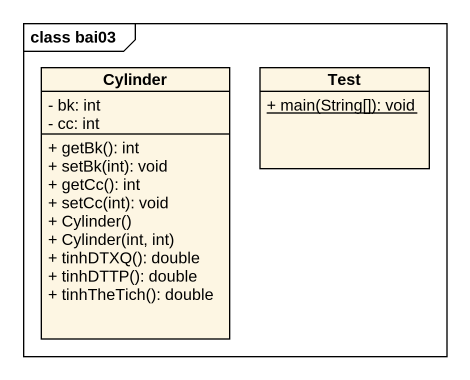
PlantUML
@startuml
mainframe class bai03
hide circle
hide empty members
skinparam classAttributeIconSize 0
class Cylinder {
  - bk: int
  - cc: int
  + getBk(): int
  + setBk(int): void
  + getCc(): int
  + setCc(int): void
  + Cylinder()
  + Cylinder(int, int)
  + tinhDTXQ(): double
  + tinhDTTP(): double
  + tinhTheTich(): double
}
class Test {
  {static} + main(String[]): void
}
@enduml
